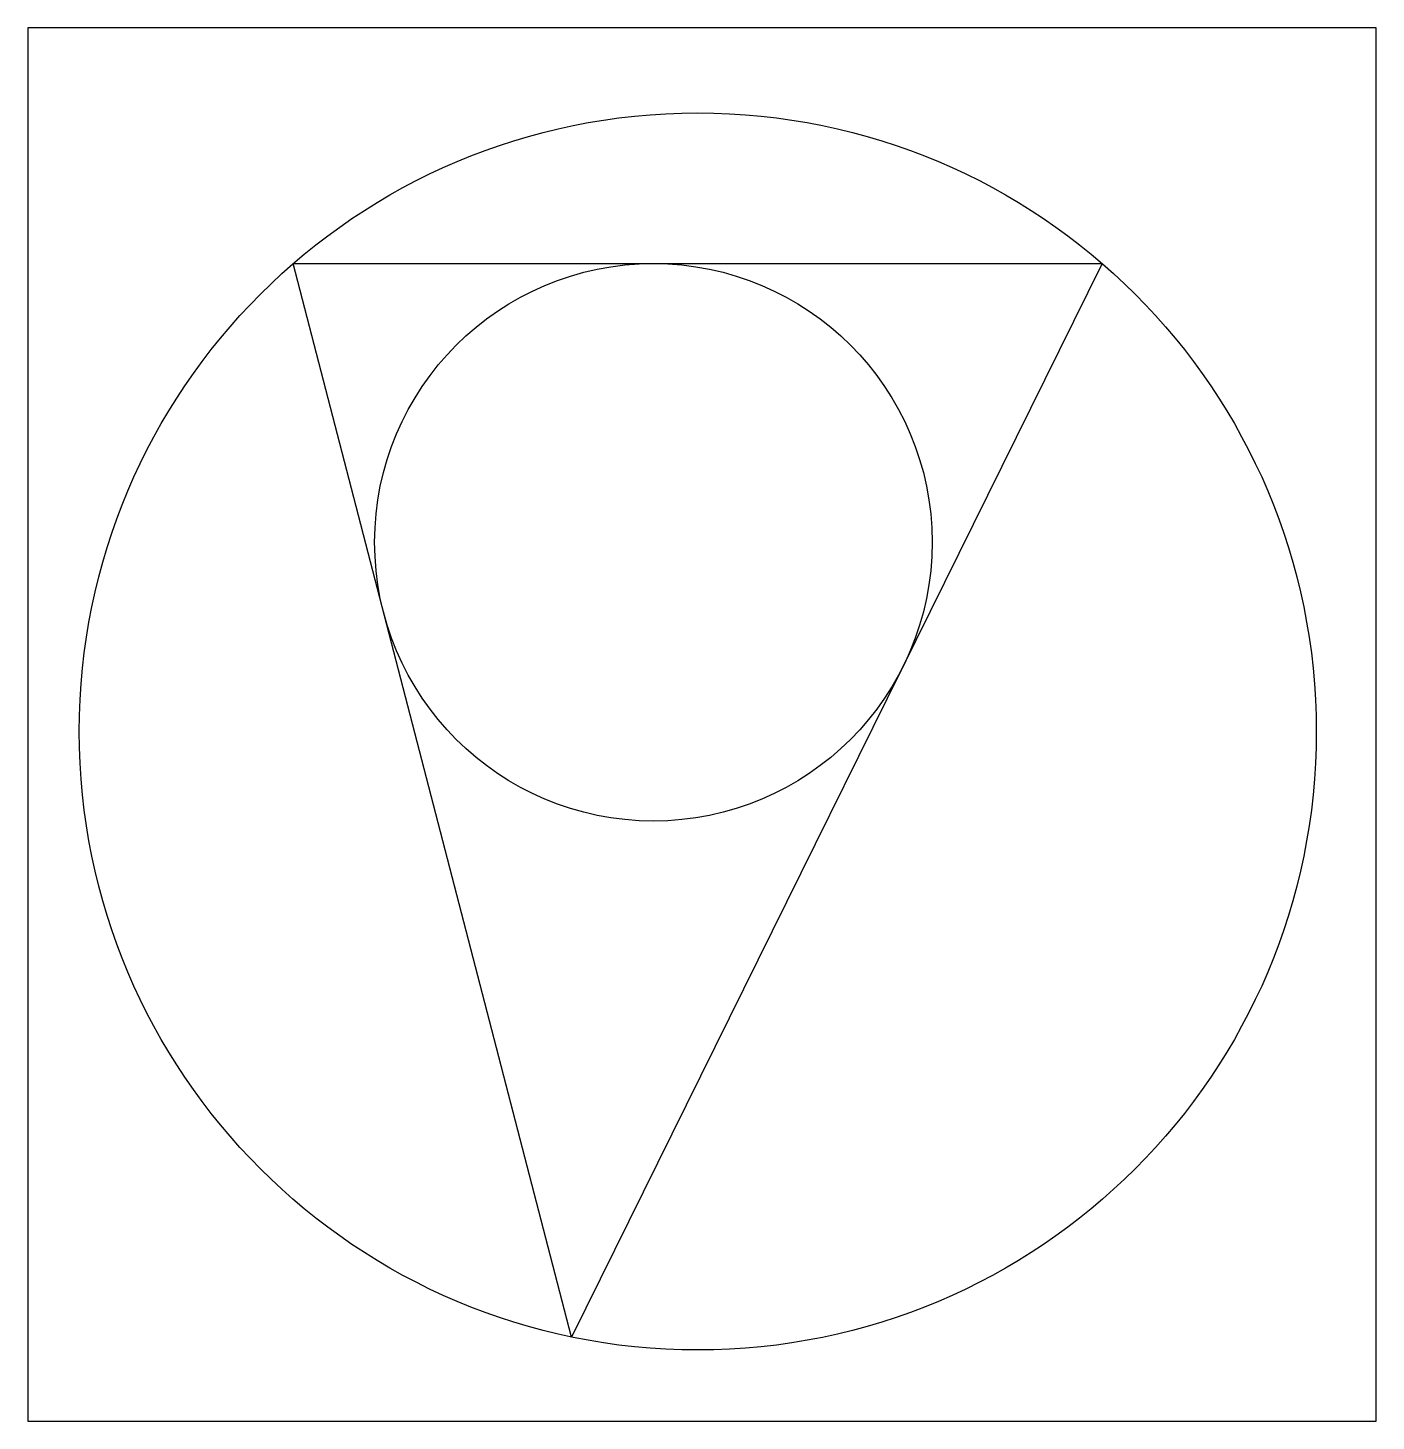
# Model space of a CAD drawing. Header units: inches. Extents: x 22.5 to 35.1, y 9.1 to 22.1.
import ezdxf

# ---------------------------------------------------------------- set-up
doc = ezdxf.new("R2010")
doc.units = ezdxf.units.IN
doc.header["$MEASUREMENT"] = 0

msp = doc.modelspace()

# ---------------------------------------------------------------- linework, layer by layer
msp.add_lwpolyline([(22.498, 9.125), (35.053, 9.125), (35.053, 22.101), (22.498, 22.101)], close=True)
msp.add_lwpolyline([(24.969, 19.905), (32.503, 19.905), (27.559, 9.909), (24.969, 19.905)])
for centre, radius in [((28.736, 15.548), 5.76), ((28.323, 17.31), 2.596)]:
    msp.add_circle(centre, radius)

doc.saveas('drawing.dxf')
